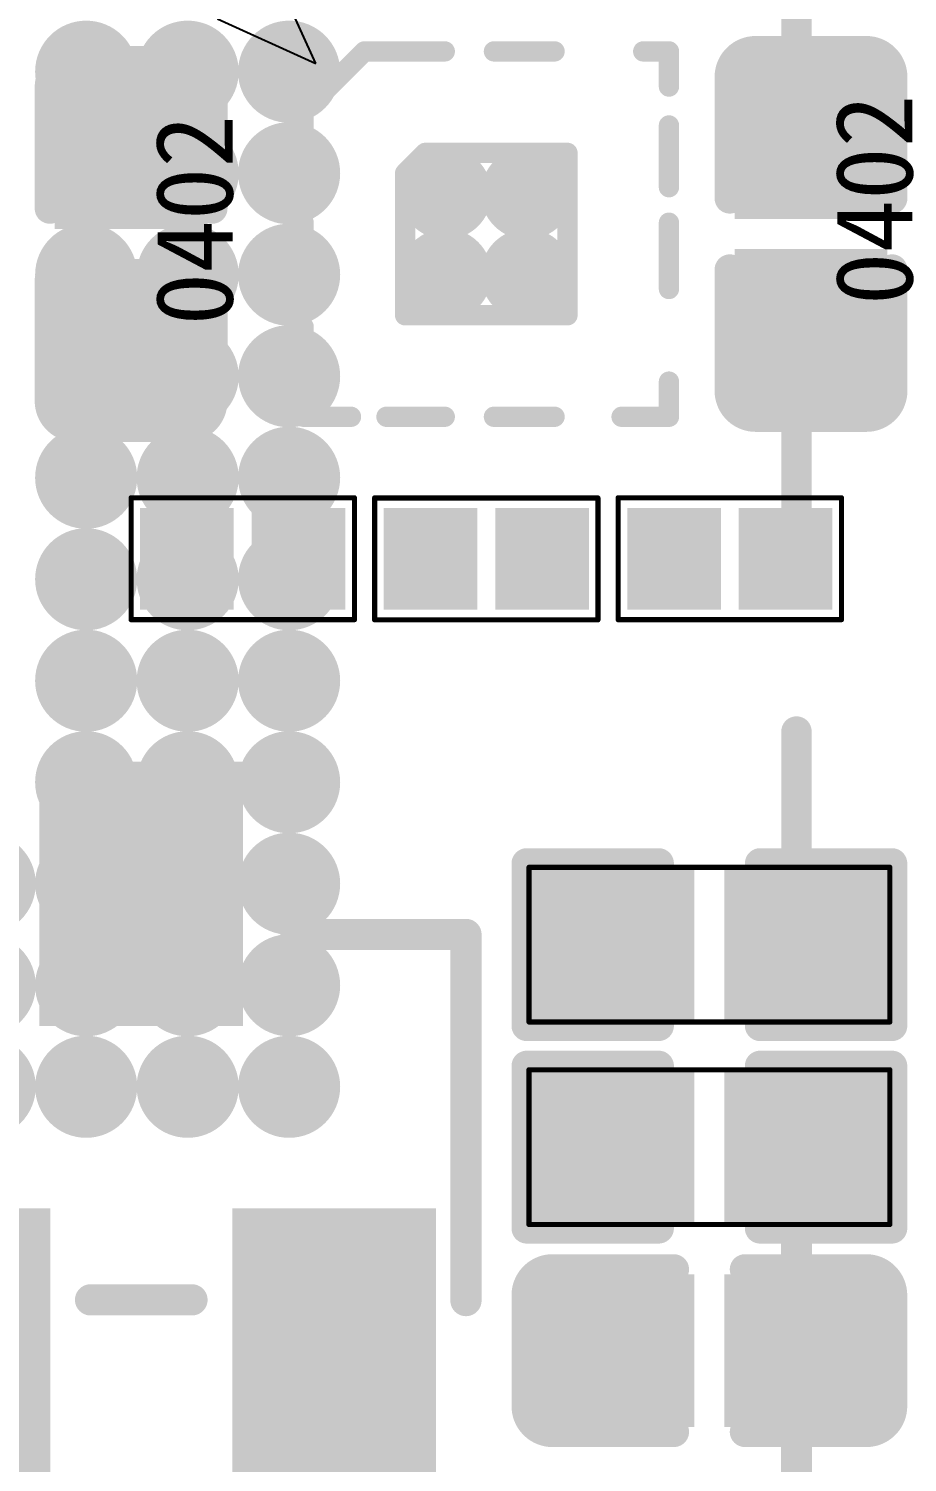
# Model space of a CAD drawing. Header units: millimetres. Extents: x 7.33 to 10.08, y 7.01 to 8.78.
# Drawn here: x 9.0324 to 9.2029, y 8.2825 to 8.5606 of the extents above; entities that cross this region are included whole.
import ezdxf

# ---------------------------------------------------------------- set-up
doc = ezdxf.new("R2010")
doc.units = ezdxf.units.MM
doc.header["$MEASUREMENT"] = 0
for name, color, linetype in [('BottomLayer', 5, 'Continuous'), ('BottomOverlay', 54, 'Continuous'), ('BottomPaste', 16, 'Continuous'), ('BottomSolder', 6, 'Continuous'), ('Mechanical1', 6, 'Continuous'), ('Mechanical16', 56, 'Continuous'), ('TopLayer', 1, 'Continuous'), ('TopOverlay', 2, 'Continuous'), ('TopPaste', 8, 'Continuous'), ('TopSolder', 216, 'Continuous')]:
    doc.layers.add(name, color=color, linetype=linetype)

# ---------------------------------------------------------------- blocks, each defined once
blk = doc.blocks.new('BGA153_13RX11R5X0R9_2L_B_15')
at = {"layer": 'BottomLayer', "const_width": 0.00591}
for points in [[(0.08563, 0.0689, 1), (0.09153, 0.0689, 1)], [(0.10532, 0.0689, 1), (0.11122, 0.0689, 1)], [(0.125, 0.0689, 1), (0.1309, 0.0689, 1)], [(0.08563, 0.04921, 1), (0.09153, 0.04921, 1)], [(0.10532, 0.04921, 1), (0.11122, 0.04921, 1)], [(0.125, 0.04921, 1), (0.1309, 0.04921, 1)], [(0.08563, 0.02953, 1), (0.09153, 0.02953, 1)], [(0.10532, 0.02953, 1), (0.11122, 0.02953, 1)], [(0.125, 0.02953, 1), (0.1309, 0.02953, 1)], [(0.08563, 0.00984, 1), (0.09153, 0.00984, 1)], [(0.10532, 0.00984, 1), (0.11122, 0.00984, 1)], [(0.125, 0.00984, 1), (0.1309, 0.00984, 1)], [(0.08563, -0.00984, 1), (0.09153, -0.00984, 1)], [(0.10532, -0.00984, 1), (0.11122, -0.00984, 1)], [(0.125, -0.00984, 1), (0.1309, -0.00984, 1)], [(0.08563, -0.02953, 1), (0.09153, -0.02953, 1)], [(0.10532, -0.02953, 1), (0.11122, -0.02953, 1)], [(0.125, -0.02953, 1), (0.1309, -0.02953, 1)], [(0.08563, -0.04921, 1), (0.09153, -0.04921, 1)], [(0.10532, -0.04921, 1), (0.11122, -0.04921, 1)], [(0.125, -0.04921, 1), (0.1309, -0.04921, 1)], [(0.08563, -0.0689, 1), (0.09153, -0.0689, 1)], [(0.10532, -0.0689, 1), (0.11122, -0.0689, 1)], [(0.125, -0.0689, 1), (0.1309, -0.0689, 1)], [(0.08563, -0.08858, 1), (0.09153, -0.08858, 1)], [(0.10532, -0.08858, 1), (0.11122, -0.08858, 1)], [(0.125, -0.08858, 1), (0.1309, -0.08858, 1)], [(0.08563, -0.10827, 1), (0.09153, -0.10827, 1)], [(0.10532, -0.10827, 1), (0.11122, -0.10827, 1)], [(0.125, -0.10827, 1), (0.1309, -0.10827, 1)], [(0.08563, -0.12795, 1), (0.09153, -0.12795, 1)], [(0.10532, -0.12795, 1), (0.11122, -0.12795, 1)], [(0.125, -0.12795, 1), (0.1309, -0.12795, 1)]]:
    blk.add_lwpolyline(points, format="xyb", close=True, dxfattribs=at)
at = {"layer": 'BottomOverlay'}
for points, const_width in [([(0.22638, 0.05906), (0.22638, 0.09842)], 0.00591), ([(0.22638, -0.01969), (0.22638, 0.01969)], 0.00591), ([(0.22638, -0.09842), (0.22638, -0.05906)], 0.00591), ([(0.22638, -0.22638), (0.22638, -0.13583)], 0.006)]:
    blk.add_lwpolyline(points, dxfattribs=dict(at, const_width=const_width))
for points, const_width in [([(0.2249, 0.05906, 1), (0.22785, 0.05906, 1)], 0.00295), ([(0.2249, 0.01969, 1), (0.22785, 0.01969, 1)], 0.00295), ([(0.2249, -0.01969, 1), (0.22785, -0.01969, 1)], 0.00295), ([(0.2249, -0.05906, 1), (0.22785, -0.05906, 1)], 0.00295), ([(0.2249, -0.09842, 1), (0.22785, -0.09842, 1)], 0.00295), ([(0.22488, -0.13583, 1), (0.22788, -0.13583, 1)], 0.003)]:
    blk.add_lwpolyline(points, format="xyb", close=True, dxfattribs=dict(at, const_width=const_width))
at = {"layer": 'BottomPaste', "const_width": 0.00591}
for points in [[(0.08563, 0.0689, 1), (0.09153, 0.0689, 1)], [(0.10532, 0.0689, 1), (0.11122, 0.0689, 1)], [(0.125, 0.0689, 1), (0.1309, 0.0689, 1)], [(0.08563, 0.04921, 1), (0.09153, 0.04921, 1)], [(0.10532, 0.04921, 1), (0.11122, 0.04921, 1)], [(0.125, 0.04921, 1), (0.1309, 0.04921, 1)], [(0.08563, 0.02953, 1), (0.09153, 0.02953, 1)], [(0.10532, 0.02953, 1), (0.11122, 0.02953, 1)], [(0.125, 0.02953, 1), (0.1309, 0.02953, 1)], [(0.08563, 0.00984, 1), (0.09153, 0.00984, 1)], [(0.10532, 0.00984, 1), (0.11122, 0.00984, 1)], [(0.125, 0.00984, 1), (0.1309, 0.00984, 1)], [(0.08563, -0.00984, 1), (0.09153, -0.00984, 1)], [(0.10532, -0.00984, 1), (0.11122, -0.00984, 1)], [(0.125, -0.00984, 1), (0.1309, -0.00984, 1)], [(0.08563, -0.02953, 1), (0.09153, -0.02953, 1)], [(0.10532, -0.02953, 1), (0.11122, -0.02953, 1)], [(0.125, -0.02953, 1), (0.1309, -0.02953, 1)], [(0.08563, -0.04921, 1), (0.09153, -0.04921, 1)], [(0.10532, -0.04921, 1), (0.11122, -0.04921, 1)], [(0.125, -0.04921, 1), (0.1309, -0.04921, 1)], [(0.08563, -0.0689, 1), (0.09153, -0.0689, 1)], [(0.10532, -0.0689, 1), (0.11122, -0.0689, 1)], [(0.125, -0.0689, 1), (0.1309, -0.0689, 1)], [(0.08563, -0.08858, 1), (0.09153, -0.08858, 1)], [(0.10532, -0.08858, 1), (0.11122, -0.08858, 1)], [(0.125, -0.08858, 1), (0.1309, -0.08858, 1)], [(0.08563, -0.10827, 1), (0.09153, -0.10827, 1)], [(0.10532, -0.10827, 1), (0.11122, -0.10827, 1)], [(0.125, -0.10827, 1), (0.1309, -0.10827, 1)], [(0.08563, -0.12795, 1), (0.09153, -0.12795, 1)], [(0.10532, -0.12795, 1), (0.11122, -0.12795, 1)], [(0.125, -0.12795, 1), (0.1309, -0.12795, 1)]]:
    blk.add_lwpolyline(points, format="xyb", close=True, dxfattribs=at)
at = {"layer": 'BottomSolder', "const_width": 0.00991}
for points in [[(0.08363, 0.0689, 1), (0.09353, 0.0689, 1)], [(0.10332, 0.0689, 1), (0.11322, 0.0689, 1)], [(0.123, 0.0689, 1), (0.1329, 0.0689, 1)], [(0.08363, 0.04921, 1), (0.09353, 0.04921, 1)], [(0.10332, 0.04921, 1), (0.11322, 0.04921, 1)], [(0.123, 0.04921, 1), (0.1329, 0.04921, 1)], [(0.08363, 0.02953, 1), (0.09353, 0.02953, 1)], [(0.10332, 0.02953, 1), (0.11322, 0.02953, 1)], [(0.123, 0.02953, 1), (0.1329, 0.02953, 1)], [(0.08363, 0.00984, 1), (0.09353, 0.00984, 1)], [(0.10332, 0.00984, 1), (0.11322, 0.00984, 1)], [(0.123, 0.00984, 1), (0.1329, 0.00984, 1)], [(0.08363, -0.00984, 1), (0.09353, -0.00984, 1)], [(0.10332, -0.00984, 1), (0.11322, -0.00984, 1)], [(0.123, -0.00984, 1), (0.1329, -0.00984, 1)], [(0.08363, -0.02953, 1), (0.09353, -0.02953, 1)], [(0.10332, -0.02953, 1), (0.11322, -0.02953, 1)], [(0.123, -0.02953, 1), (0.1329, -0.02953, 1)], [(0.08363, -0.04921, 1), (0.09353, -0.04921, 1)], [(0.10332, -0.04921, 1), (0.11322, -0.04921, 1)], [(0.123, -0.04921, 1), (0.1329, -0.04921, 1)], [(0.08363, -0.0689, 1), (0.09353, -0.0689, 1)], [(0.10332, -0.0689, 1), (0.11322, -0.0689, 1)], [(0.123, -0.0689, 1), (0.1329, -0.0689, 1)], [(0.06395, -0.08858, 1), (0.07385, -0.08858, 1)], [(0.08363, -0.08858, 1), (0.09353, -0.08858, 1)], [(0.10332, -0.08858, 1), (0.11322, -0.08858, 1)], [(0.123, -0.08858, 1), (0.1329, -0.08858, 1)], [(0.06395, -0.10827, 1), (0.07385, -0.10827, 1)], [(0.08363, -0.10827, 1), (0.09353, -0.10827, 1)], [(0.10332, -0.10827, 1), (0.11322, -0.10827, 1)], [(0.123, -0.10827, 1), (0.1329, -0.10827, 1)], [(0.06395, -0.12795, 1), (0.07385, -0.12795, 1)], [(0.08363, -0.12795, 1), (0.09353, -0.12795, 1)], [(0.10332, -0.12795, 1), (0.11322, -0.12795, 1)], [(0.123, -0.12795, 1), (0.1329, -0.12795, 1)]]:
    blk.add_lwpolyline(points, format="xyb", close=True, dxfattribs=at)
blk = doc.blocks.new('WLCSP4_0R80X0R80X0R50_19')
at = {"layer": 'TopLayer', "const_width": 0.00492}
for points in [[(-0.01033, 0.00787, 1), (-0.00541, 0.00787, 1)], [(0.00541, 0.00787, 1), (0.01033, 0.00787, 1)], [(-0.01033, -0.00787, 1), (-0.00541, -0.00787, 1)], [(0.00541, -0.00787, 1), (0.01033, -0.00787, 1)]]:
    blk.add_lwpolyline(points, format="xyb", close=True, dxfattribs=at)
at = {"layer": 'TopOverlay'}
for p, q in [((0.05212, -0.04173), (0.03308, -0.03308)), ((0.03308, -0.03308), (0.04173, -0.05212)), ((0.04173, -0.05212), (0.05212, -0.04173)), ((0.05212, -0.04173), (0.05212, -0.04173))]:
    blk.add_line(p, q, dxfattribs=at)
at = {"layer": 'TopOverlay', "const_width": 0.00394}
for points in [[(-0.02624, 0.03543), (-0.03543, 0.03543)], [(-0.03543, 0.03543), (-0.03543, 0.02861)], [(-0.00149, 0.03543), (-0.01325, 0.03543)], [(0.01937, 0.03543), (0.00805, 0.03543)], [(0.03543, 0.03543), (0.02624, 0.03543)], [(0.03543, 0.03543), (0.03543, 0.01798)], [(0.01575, 0.01575), (-0.01575, 0.01575)], [(-0.01575, 0.01575), (-0.01575, -0.01575)], [(0.01575, 0.01575), (0.01575, -0.01181)], [(-0.03543, 0.01065), (-0.03543, -0.00221)], [(0.03543, -0.00221), (0.03543, 0.01065)], [(-0.03543, -0.02107), (-0.03543, -0.00909)], [(0.03543, -0.00909), (0.03543, -0.02107)], [(0.01575, -0.01181), (0.01181, -0.01575)], [(0.01181, -0.01575), (-0.01575, -0.01575)], [(0.03543, -0.01798), (0.03543, -0.02362)], [(0.03543, -0.02362), (0.02362, -0.03543)], [(-0.03543, -0.02861), (-0.03543, -0.03543)], [(-0.03045, -0.03543), (-0.03543, -0.03543)], [(-0.00149, -0.03543), (-0.01325, -0.03543)], [(0.01937, -0.03543), (0.00805, -0.03543)], [(0.02362, -0.03543), (0.01968, -0.03543)]]:
    blk.add_lwpolyline(points, dxfattribs=at)
at = {"layer": 'TopOverlay', "const_width": 0.00197}
for points in [[(-0.03642, 0.03543, 1), (-0.03445, 0.03543, 1)], [(-0.03642, 0.03543, 1), (-0.03445, 0.03543, 1)], [(-0.02723, 0.03543, 1), (-0.02526, 0.03543, 1)], [(-0.01423, 0.03543, 1), (-0.01226, 0.03543, 1)], [(-0.00247, 0.03543, 1), (-0.0005, 0.03543, 1)], [(0.00707, 0.03543, 1), (0.00904, 0.03543, 1)], [(0.01838, 0.03543, 1), (0.02035, 0.03543, 1)], [(0.02526, 0.03543, 1), (0.02723, 0.03543, 1)], [(0.03445, 0.03543, 1), (0.03642, 0.03543, 1)], [(0.03445, 0.03543, 1), (0.03642, 0.03543, 1)], [(-0.03642, 0.02861, 1), (-0.03445, 0.02861, 1)], [(0.03445, 0.01798, 1), (0.03642, 0.01798, 1)], [(-0.01673, 0.01575, 1), (-0.01476, 0.01575, 1)], [(-0.01673, 0.01575, 1), (-0.01476, 0.01575, 1)], [(0.01476, 0.01575, 1), (0.01673, 0.01575, 1)], [(0.01476, 0.01575, 1), (0.01673, 0.01575, 1)], [(-0.03642, 0.01065, 1), (-0.03445, 0.01065, 1)], [(0.03445, 0.01065, 1), (0.03642, 0.01065, 1)], [(-0.03642, -0.00221, 1), (-0.03445, -0.00221, 1)], [(0.03445, -0.00221, 1), (0.03642, -0.00221, 1)], [(-0.03642, -0.00909, 1), (-0.03445, -0.00909, 1)], [(0.03445, -0.00909, 1), (0.03642, -0.00909, 1)], [(0.01476, -0.01181, 1), (0.01673, -0.01181, 1)], [(0.01476, -0.01181, 1), (0.01673, -0.01181, 1)], [(-0.01673, -0.01575, 1), (-0.01476, -0.01575, 1)], [(-0.01673, -0.01575, 1), (-0.01476, -0.01575, 1)], [(0.01083, -0.01575, 1), (0.0128, -0.01575, 1)], [(0.01083, -0.01575, 1), (0.0128, -0.01575, 1)], [(0.03445, -0.01798, 1), (0.03642, -0.01798, 1)], [(-0.03642, -0.02107, 1), (-0.03445, -0.02107, 1)], [(0.03445, -0.02107, 1), (0.03642, -0.02107, 1)], [(0.03445, -0.02362, 1), (0.03642, -0.02362, 1)], [(0.03445, -0.02362, 1), (0.03642, -0.02362, 1)], [(-0.03642, -0.02861, 1), (-0.03445, -0.02861, 1)], [(-0.03642, -0.03543, 1), (-0.03445, -0.03543, 1)], [(-0.03642, -0.03543, 1), (-0.03445, -0.03543, 1)], [(-0.03143, -0.03543, 1), (-0.02946, -0.03543, 1)], [(-0.01423, -0.03543, 1), (-0.01226, -0.03543, 1)], [(-0.00247, -0.03543, 1), (-0.0005, -0.03543, 1)], [(0.00707, -0.03543, 1), (0.00904, -0.03543, 1)], [(0.01838, -0.03543, 1), (0.02035, -0.03543, 1)], [(0.0187, -0.03543, 1), (0.02067, -0.03543, 1)], [(0.02264, -0.03543, 1), (0.02461, -0.03543, 1)], [(0.02264, -0.03543, 1), (0.02461, -0.03543, 1)]]:
    blk.add_lwpolyline(points, format="xyb", close=True, dxfattribs=at)
at = {"layer": 'TopPaste', "const_width": 0.00492}
for points in [[(-0.01033, 0.00787, 1), (-0.00541, 0.00787, 1)], [(0.00541, 0.00787, 1), (0.01033, 0.00787, 1)], [(-0.01033, -0.00787, 1), (-0.00541, -0.00787, 1)], [(0.00541, -0.00787, 1), (0.01033, -0.00787, 1)]]:
    blk.add_lwpolyline(points, format="xyb", close=True, dxfattribs=at)
at = {"layer": 'TopSolder', "const_width": 0.00892}
for points in [[(-0.01233, 0.00787, 1), (-0.00341, 0.00787, 1)], [(0.00341, 0.00787, 1), (0.01233, 0.00787, 1)], [(-0.01233, -0.00787, 1), (-0.00341, -0.00787, 1)], [(0.00341, -0.00787, 1), (0.01233, -0.00787, 1)]]:
    blk.add_lwpolyline(points, format="xyb", close=True, dxfattribs=at)
blk = doc.blocks.new('R0402_57')
at = {"layer": 'Mechanical16'}
for points, const_width in [([(-0.03543, 0.01575), (-0.00984, 0.01575)], 0.00591), ([(-0.03543, -0.01575), (-0.03543, 0.01575)], 0.00591), ([(0.00984, 0.01575), (0.03543, 0.01575)], 0.00591), ([(0.03543, -0.01575), (0.03543, 0.01575)], 0.00591), ([(-0.035, 0.015), (0.035, 0.015)], 0.001), ([(-0.035, -0.015), (-0.035, 0.015)], 0.001), ([(0.035, -0.015), (0.035, 0.015)], 0.001), ([(-0.03543, -0.01575), (-0.00984, -0.01575)], 0.00591), ([(0.00984, -0.01575), (0.03543, -0.01575)], 0.00591), ([(-0.035, -0.015), (0.035, -0.015)], 0.001)]:
    blk.add_lwpolyline(points, dxfattribs=dict(at, const_width=const_width))
for points, const_width in [([(-0.03691, 0.01575, 1), (-0.03395, 0.01575, 1)], 0.00295), ([(-0.03691, 0.01575, 1), (-0.03395, 0.01575, 1)], 0.00295), ([(-0.01132, 0.01575, 1), (-0.00836, 0.01575, 1)], 0.00295), ([(0.00836, 0.01575, 1), (0.01132, 0.01575, 1)], 0.00295), ([(0.03395, 0.01575, 1), (0.03691, 0.01575, 1)], 0.00295), ([(0.03395, 0.01575, 1), (0.03691, 0.01575, 1)], 0.00295), ([(-0.03525, 0.015, 1), (-0.03475, 0.015, 1)], 0.0005), ([(-0.03525, 0.015, 1), (-0.03475, 0.015, 1)], 0.0005), ([(0.03475, 0.015, 1), (0.03525, 0.015, 1)], 0.0005), ([(0.03475, 0.015, 1), (0.03525, 0.015, 1)], 0.0005), ([(-0.03691, -0.01575, 1), (-0.03395, -0.01575, 1)], 0.00295), ([(-0.03691, -0.01575, 1), (-0.03395, -0.01575, 1)], 0.00295), ([(-0.01132, -0.01575, 1), (-0.00836, -0.01575, 1)], 0.00295), ([(0.00836, -0.01575, 1), (0.01132, -0.01575, 1)], 0.00295), ([(0.03395, -0.01575, 1), (0.03691, -0.01575, 1)], 0.00295), ([(0.03395, -0.01575, 1), (0.03691, -0.01575, 1)], 0.00295), ([(-0.03525, -0.015, 1), (-0.03475, -0.015, 1)], 0.0005), ([(-0.03525, -0.015, 1), (-0.03475, -0.015, 1)], 0.0005), ([(0.03475, -0.015, 1), (0.03525, -0.015, 1)], 0.0005), ([(0.03475, -0.015, 1), (0.03525, -0.015, 1)], 0.0005)]:
    blk.add_lwpolyline(points, format="xyb", close=True, dxfattribs=dict(at, const_width=const_width))
at = {"layer": 'TopLayer'}
for points in [[(-0.0069, 0.01082), (-0.02855, 0.01082), (-0.0069, -0.01082), (-0.02855, -0.01082)], [(0.02855, 0.01082), (0.0069, 0.01082), (0.02855, -0.01082), (0.0069, -0.01082)]]:
    blk.add_solid(points, dxfattribs=at)
at = {"layer": 'TopOverlay', "const_width": 0.00591}
for points in [[(-0.03543, -0.01575), (-0.03543, 0.01575)], [(-0.03543, 0.01575), (-0.00984, 0.01575)], [(0.00984, 0.01575), (0.03543, 0.01575)], [(0.03543, -0.01575), (0.03543, 0.01575)], [(-0.03543, -0.01575), (-0.00984, -0.01575)], [(0.00984, -0.01575), (0.03543, -0.01575)]]:
    blk.add_lwpolyline(points, dxfattribs=at)
at = {"layer": 'TopOverlay', "const_width": 0.00295}
for points in [[(-0.03691, 0.01575, 1), (-0.03395, 0.01575, 1)], [(-0.03691, 0.01575, 1), (-0.03395, 0.01575, 1)], [(-0.01132, 0.01575, 1), (-0.00836, 0.01575, 1)], [(0.00836, 0.01575, 1), (0.01132, 0.01575, 1)], [(0.03395, 0.01575, 1), (0.03691, 0.01575, 1)], [(0.03395, 0.01575, 1), (0.03691, 0.01575, 1)], [(-0.03691, -0.01575, 1), (-0.03395, -0.01575, 1)], [(-0.03691, -0.01575, 1), (-0.03395, -0.01575, 1)], [(-0.01132, -0.01575, 1), (-0.00836, -0.01575, 1)], [(0.00836, -0.01575, 1), (0.01132, -0.01575, 1)], [(0.03395, -0.01575, 1), (0.03691, -0.01575, 1)], [(0.03395, -0.01575, 1), (0.03691, -0.01575, 1)]]:
    blk.add_lwpolyline(points, format="xyb", close=True, dxfattribs=at)
at = {"layer": 'TopPaste'}
for points in [[(-0.0069, 0.01082), (-0.02855, 0.01082), (-0.0069, -0.01082), (-0.02855, -0.01082)], [(0.02855, 0.01082), (0.0069, 0.01082), (0.02855, -0.01082), (0.0069, -0.01082)]]:
    blk.add_solid(points, dxfattribs=at)
at = {"layer": 'TopSolder'}
for points in [[(-0.0029, 0.01482), (-0.03254, 0.01482), (-0.0029, -0.01482), (-0.03254, -0.01482)], [(0.03254, 0.01482), (0.0029, 0.01482), (0.03254, -0.01482), (0.0029, -0.01482)]]:
    blk.add_solid(points, dxfattribs=at)
blk = doc.blocks.new('R0402_58')
at = {"layer": 'Mechanical16'}
for points, const_width in [([(-0.03543, 0.01575), (-0.00984, 0.01575)], 0.00591), ([(-0.03543, -0.01575), (-0.03543, 0.01575)], 0.00591), ([(0.00984, 0.01575), (0.03543, 0.01575)], 0.00591), ([(0.03543, -0.01575), (0.03543, 0.01575)], 0.00591), ([(-0.035, 0.015), (0.035, 0.015)], 0.001), ([(-0.035, -0.015), (-0.035, 0.015)], 0.001), ([(0.035, -0.015), (0.035, 0.015)], 0.001), ([(-0.03543, -0.01575), (-0.00984, -0.01575)], 0.00591), ([(0.00984, -0.01575), (0.03543, -0.01575)], 0.00591), ([(-0.035, -0.015), (0.035, -0.015)], 0.001)]:
    blk.add_lwpolyline(points, dxfattribs=dict(at, const_width=const_width))
for points, const_width in [([(-0.03691, 0.01575, 1), (-0.03395, 0.01575, 1)], 0.00295), ([(-0.03691, 0.01575, 1), (-0.03395, 0.01575, 1)], 0.00295), ([(-0.01132, 0.01575, 1), (-0.00836, 0.01575, 1)], 0.00295), ([(0.00836, 0.01575, 1), (0.01132, 0.01575, 1)], 0.00295), ([(0.03395, 0.01575, 1), (0.03691, 0.01575, 1)], 0.00295), ([(0.03395, 0.01575, 1), (0.03691, 0.01575, 1)], 0.00295), ([(-0.03525, 0.015, 1), (-0.03475, 0.015, 1)], 0.0005), ([(-0.03525, 0.015, 1), (-0.03475, 0.015, 1)], 0.0005), ([(0.03475, 0.015, 1), (0.03525, 0.015, 1)], 0.0005), ([(0.03475, 0.015, 1), (0.03525, 0.015, 1)], 0.0005), ([(-0.03691, -0.01575, 1), (-0.03395, -0.01575, 1)], 0.00295), ([(-0.03691, -0.01575, 1), (-0.03395, -0.01575, 1)], 0.00295), ([(-0.01132, -0.01575, 1), (-0.00836, -0.01575, 1)], 0.00295), ([(0.00836, -0.01575, 1), (0.01132, -0.01575, 1)], 0.00295), ([(0.03395, -0.01575, 1), (0.03691, -0.01575, 1)], 0.00295), ([(0.03395, -0.01575, 1), (0.03691, -0.01575, 1)], 0.00295), ([(-0.03525, -0.015, 1), (-0.03475, -0.015, 1)], 0.0005), ([(-0.03525, -0.015, 1), (-0.03475, -0.015, 1)], 0.0005), ([(0.03475, -0.015, 1), (0.03525, -0.015, 1)], 0.0005), ([(0.03475, -0.015, 1), (0.03525, -0.015, 1)], 0.0005)]:
    blk.add_lwpolyline(points, format="xyb", close=True, dxfattribs=dict(at, const_width=const_width))
at = {"layer": 'TopLayer'}
for points in [[(-0.0069, 0.01082), (-0.02855, 0.01082), (-0.0069, -0.01082), (-0.02855, -0.01082)], [(0.02855, 0.01082), (0.0069, 0.01082), (0.02855, -0.01082), (0.0069, -0.01082)]]:
    blk.add_solid(points, dxfattribs=at)
at = {"layer": 'TopOverlay', "const_width": 0.00591}
for points in [[(-0.03543, -0.01575), (-0.03543, 0.01575)], [(-0.03543, 0.01575), (-0.00984, 0.01575)], [(0.00984, 0.01575), (0.03543, 0.01575)], [(0.03543, -0.01575), (0.03543, 0.01575)], [(-0.03543, -0.01575), (-0.00984, -0.01575)], [(0.00984, -0.01575), (0.03543, -0.01575)]]:
    blk.add_lwpolyline(points, dxfattribs=at)
at = {"layer": 'TopOverlay', "const_width": 0.00295}
for points in [[(-0.03691, 0.01575, 1), (-0.03395, 0.01575, 1)], [(-0.03691, 0.01575, 1), (-0.03395, 0.01575, 1)], [(-0.01132, 0.01575, 1), (-0.00836, 0.01575, 1)], [(0.00836, 0.01575, 1), (0.01132, 0.01575, 1)], [(0.03395, 0.01575, 1), (0.03691, 0.01575, 1)], [(0.03395, 0.01575, 1), (0.03691, 0.01575, 1)], [(-0.03691, -0.01575, 1), (-0.03395, -0.01575, 1)], [(-0.03691, -0.01575, 1), (-0.03395, -0.01575, 1)], [(-0.01132, -0.01575, 1), (-0.00836, -0.01575, 1)], [(0.00836, -0.01575, 1), (0.01132, -0.01575, 1)], [(0.03395, -0.01575, 1), (0.03691, -0.01575, 1)], [(0.03395, -0.01575, 1), (0.03691, -0.01575, 1)]]:
    blk.add_lwpolyline(points, format="xyb", close=True, dxfattribs=at)
at = {"layer": 'TopPaste'}
for points in [[(-0.0069, 0.01082), (-0.02855, 0.01082), (-0.0069, -0.01082), (-0.02855, -0.01082)], [(0.02855, 0.01082), (0.0069, 0.01082), (0.02855, -0.01082), (0.0069, -0.01082)]]:
    blk.add_solid(points, dxfattribs=at)
at = {"layer": 'TopSolder'}
for points in [[(-0.0029, 0.01482), (-0.03254, 0.01482), (-0.0029, -0.01482), (-0.03254, -0.01482)], [(0.03254, 0.01482), (0.0029, 0.01482), (0.03254, -0.01482), (0.0029, -0.01482)]]:
    blk.add_solid(points, dxfattribs=at)
blk = doc.blocks.new('R0201_116')
at = {"layer": 'TopLayer'}
for points in [[(-0.01792, -0.00787), (-0.00375, -0.00787), (-0.01792, 0.00788), (-0.00375, 0.00788)], [(0.00374, -0.00787), (0.01791, -0.00787), (0.00374, 0.00788), (0.01791, 0.00788)]]:
    blk.add_solid(points, dxfattribs=at)
at = {"layer": 'TopOverlay', "const_width": 0.001}
for points in [[(0.02166, 0.01182), (-0.02166, 0.01182)], [(-0.02166, 0.01182), (-0.02166, -0.01182)], [(0.02166, 0.01182), (0.02166, -0.01182)], [(0.02166, -0.01182), (-0.02166, -0.01182)]]:
    blk.add_lwpolyline(points, dxfattribs=at)
at = {"layer": 'TopOverlay', "const_width": 0.0005}
for points in [[(-0.02191, 0.01182, 1), (-0.02141, 0.01182, 1)], [(-0.02191, 0.01182, 1), (-0.02141, 0.01182, 1)], [(0.02141, 0.01182, 1), (0.02191, 0.01182, 1)], [(0.02141, 0.01182, 1), (0.02191, 0.01182, 1)], [(-0.02191, -0.01182, 1), (-0.02141, -0.01182, 1)], [(-0.02191, -0.01182, 1), (-0.02141, -0.01182, 1)], [(0.02141, -0.01182, 1), (0.02191, -0.01182, 1)], [(0.02141, -0.01182, 1), (0.02191, -0.01182, 1)]]:
    blk.add_lwpolyline(points, format="xyb", close=True, dxfattribs=at)
at = {"layer": 'TopPaste'}
for points in [[(-0.01792, -0.00787), (-0.00375, -0.00787), (-0.01792, 0.00788), (-0.00375, 0.00788)], [(0.00374, -0.00787), (0.01791, -0.00787), (0.00374, 0.00788), (0.01791, 0.00788)]]:
    blk.add_solid(points, dxfattribs=at)
at = {"layer": 'TopSolder'}
for points in [[(-0.01992, -0.00987), (-0.00175, -0.00987), (-0.01992, 0.00988), (-0.00175, 0.00988)], [(0.00174, -0.00987), (0.01991, -0.00987), (0.00174, 0.00988), (0.01991, 0.00988)]]:
    blk.add_solid(points, dxfattribs=at)
blk = doc.blocks.new('R0201_121')
at = {"layer": 'TopLayer'}
for points in [[(-0.01792, -0.00787), (-0.00375, -0.00787), (-0.01792, 0.00788), (-0.00375, 0.00788)], [(0.00374, -0.00787), (0.01791, -0.00787), (0.00374, 0.00788), (0.01791, 0.00788)]]:
    blk.add_solid(points, dxfattribs=at)
at = {"layer": 'TopOverlay', "const_width": 0.001}
for points in [[(0.02166, 0.01182), (-0.02166, 0.01182)], [(-0.02166, 0.01182), (-0.02166, -0.01182)], [(0.02166, 0.01182), (0.02166, -0.01182)], [(0.02166, -0.01182), (-0.02166, -0.01182)]]:
    blk.add_lwpolyline(points, dxfattribs=at)
at = {"layer": 'TopOverlay', "const_width": 0.0005}
for points in [[(-0.02191, 0.01182, 1), (-0.02141, 0.01182, 1)], [(-0.02191, 0.01182, 1), (-0.02141, 0.01182, 1)], [(0.02141, 0.01182, 1), (0.02191, 0.01182, 1)], [(0.02141, 0.01182, 1), (0.02191, 0.01182, 1)], [(-0.02191, -0.01182, 1), (-0.02141, -0.01182, 1)], [(-0.02191, -0.01182, 1), (-0.02141, -0.01182, 1)], [(0.02141, -0.01182, 1), (0.02191, -0.01182, 1)], [(0.02141, -0.01182, 1), (0.02191, -0.01182, 1)]]:
    blk.add_lwpolyline(points, format="xyb", close=True, dxfattribs=at)
at = {"layer": 'TopPaste'}
for points in [[(-0.01792, -0.00787), (-0.00375, -0.00787), (-0.01792, 0.00788), (-0.00375, 0.00788)], [(0.00374, -0.00787), (0.01791, -0.00787), (0.00374, 0.00788), (0.01791, 0.00788)]]:
    blk.add_solid(points, dxfattribs=at)
at = {"layer": 'TopSolder'}
for points in [[(-0.01992, -0.00987), (-0.00175, -0.00987), (-0.01992, 0.00988), (-0.00175, 0.00988)], [(0.00174, -0.00987), (0.01991, -0.00987), (0.00174, 0.00988), (0.01991, 0.00988)]]:
    blk.add_solid(points, dxfattribs=at)
blk = doc.blocks.new('R0201_122')
at = {"layer": 'TopLayer'}
for points in [[(-0.01792, -0.00787), (-0.00375, -0.00787), (-0.01792, 0.00788), (-0.00375, 0.00788)], [(0.00374, -0.00787), (0.01791, -0.00787), (0.00374, 0.00788), (0.01791, 0.00788)]]:
    blk.add_solid(points, dxfattribs=at)
at = {"layer": 'TopOverlay', "const_width": 0.001}
for points in [[(0.02166, 0.01182), (-0.02166, 0.01182)], [(-0.02166, 0.01182), (-0.02166, -0.01182)], [(0.02166, 0.01182), (0.02166, -0.01182)], [(0.02166, -0.01182), (-0.02166, -0.01182)]]:
    blk.add_lwpolyline(points, dxfattribs=at)
at = {"layer": 'TopOverlay', "const_width": 0.0005}
for points in [[(-0.02191, 0.01182, 1), (-0.02141, 0.01182, 1)], [(-0.02191, 0.01182, 1), (-0.02141, 0.01182, 1)], [(0.02141, 0.01182, 1), (0.02191, 0.01182, 1)], [(0.02141, 0.01182, 1), (0.02191, 0.01182, 1)], [(-0.02191, -0.01182, 1), (-0.02141, -0.01182, 1)], [(-0.02191, -0.01182, 1), (-0.02141, -0.01182, 1)], [(0.02141, -0.01182, 1), (0.02191, -0.01182, 1)], [(0.02141, -0.01182, 1), (0.02191, -0.01182, 1)]]:
    blk.add_lwpolyline(points, format="xyb", close=True, dxfattribs=at)
at = {"layer": 'TopPaste'}
for points in [[(-0.01792, -0.00787), (-0.00375, -0.00787), (-0.01792, 0.00788), (-0.00375, 0.00788)], [(0.00374, -0.00787), (0.01791, -0.00787), (0.00374, 0.00788), (0.01791, 0.00788)]]:
    blk.add_solid(points, dxfattribs=at)
at = {"layer": 'TopSolder'}
for points in [[(-0.01992, -0.00987), (-0.00175, -0.00987), (-0.01992, 0.00988), (-0.00175, 0.00988)], [(0.00174, -0.00987), (0.01991, -0.00987), (0.00174, 0.00988), (0.01991, 0.00988)]]:
    blk.add_solid(points, dxfattribs=at)
blk = doc.blocks.new('SOT23_212')
at = {"layer": 'Mechanical16', "const_width": 0.00606}
for points in [[(-0.06299, 0.03543), (-0.03, 0.03543)], [(-0.06299, -0.03557), (-0.06299, 0.03543)], [(0.03, 0.03543), (0.06299, 0.03543)], [(0.06299, -0.03557), (0.06299, 0.03543)], [(-0.00984, -0.03543), (0.00984, -0.03543)]]:
    blk.add_lwpolyline(points, dxfattribs=at)
at = {"layer": 'Mechanical16', "const_width": 0.00303}
for points in [[(-0.0645, 0.03543, 1), (-0.06147, 0.03543, 1)], [(-0.0645, 0.03543, 1), (-0.06147, 0.03543, 1)], [(-0.03151, 0.03543, 1), (-0.02849, 0.03543, 1)], [(0.02849, 0.03543, 1), (0.03151, 0.03543, 1)], [(0.06147, 0.03543, 1), (0.0645, 0.03543, 1)], [(0.06147, 0.03543, 1), (0.0645, 0.03543, 1)], [(-0.0645, -0.03557, 1), (-0.06147, -0.03557, 1)], [(-0.01135, -0.03543, 1), (-0.00832, -0.03543, 1)], [(0.00832, -0.03543, 1), (0.01135, -0.03543, 1)], [(0.06147, -0.03557, 1), (0.0645, -0.03557, 1)]]:
    blk.add_lwpolyline(points, format="xyb", close=True, dxfattribs=at)
at = {"layer": 'TopLayer'}
for points in [[(-0.01575, 0.02166), (0.01575, 0.02166), (-0.01575, 0.06497), (0.01575, 0.06497)], [(-0.05315, -0.06497), (-0.02165, -0.06497), (-0.05315, -0.02166), (-0.02165, -0.02166)], [(0.02165, -0.06497), (0.05315, -0.06497), (0.02165, -0.02166), (0.05315, -0.02166)]]:
    blk.add_solid(points, dxfattribs=at)
at = {"layer": 'TopOverlay', "const_width": 0.00606}
for points in [[(-0.06299, -0.03557), (-0.06299, 0.03543)], [(-0.06299, 0.03543), (-0.03, 0.03543)], [(0.03, 0.03543), (0.06299, 0.03543)], [(0.06299, -0.03557), (0.06299, 0.03543)], [(-0.00984, -0.03543), (0.00984, -0.03543)]]:
    blk.add_lwpolyline(points, dxfattribs=at)
at = {"layer": 'TopOverlay', "const_width": 0.00303}
for points in [[(-0.0645, 0.03543, 1), (-0.06147, 0.03543, 1)], [(-0.0645, 0.03543, 1), (-0.06147, 0.03543, 1)], [(-0.03151, 0.03543, 1), (-0.02849, 0.03543, 1)], [(0.02849, 0.03543, 1), (0.03151, 0.03543, 1)], [(0.06147, 0.03543, 1), (0.0645, 0.03543, 1)], [(0.06147, 0.03543, 1), (0.0645, 0.03543, 1)], [(-0.0645, -0.03557, 1), (-0.06147, -0.03557, 1)], [(-0.01135, -0.03543, 1), (-0.00832, -0.03543, 1)], [(0.00832, -0.03543, 1), (0.01135, -0.03543, 1)], [(0.06147, -0.03557, 1), (0.0645, -0.03557, 1)]]:
    blk.add_lwpolyline(points, format="xyb", close=True, dxfattribs=at)
at = {"layer": 'TopPaste'}
for points in [[(-0.01575, 0.02166), (0.01575, 0.02166), (-0.01575, 0.06497), (0.01575, 0.06497)], [(-0.05315, -0.06497), (-0.02165, -0.06497), (-0.05315, -0.02166), (-0.02165, -0.02166)], [(0.02165, -0.06497), (0.05315, -0.06497), (0.02165, -0.02166), (0.05315, -0.02166)]]:
    blk.add_solid(points, dxfattribs=at)
at = {"layer": 'TopSolder'}
for points in [[(-0.01975, 0.01766), (0.01975, 0.01766), (-0.01975, 0.06897), (0.01975, 0.06897)], [(-0.05715, -0.06897), (-0.01765, -0.06897), (-0.05715, -0.01766), (-0.01765, -0.01766)], [(0.01765, -0.06897), (0.05715, -0.06897), (0.01765, -0.01766), (0.05715, -0.01766)]]:
    blk.add_solid(points, dxfattribs=at)
blk = doc.blocks.new('C0402_272')
at = {"layer": 'TopLayer'}
for points in [[(-0.02855, 0.01083), (-0.02855, -0.01082), (-0.0069, 0.01083), (-0.0069, -0.01082)], [(0.0069, 0.01083), (0.0069, -0.01082), (0.02855, 0.01083), (0.02855, -0.01082)]]:
    blk.add_solid(points, dxfattribs=at)
at = {"layer": 'TopOverlay', "const_width": 0.00591}
for points in [[(-0.03543, 0.01075, -0.414331), (-0.03043, 0.01575)], [(0.03043, 0.01575, -0.414331), (0.03543, 0.01075)], [(-0.03043, -0.01575, -0.414249), (-0.03543, -0.01075)], [(0.03543, -0.01075, -0.414249), (0.03043, -0.01575)]]:
    blk.add_lwpolyline(points, format="xyb", dxfattribs=at)
for points in [[(-0.03043, 0.01575), (-0.0069, 0.01575)], [(0.0069, 0.01575), (0.03043, 0.01575)], [(-0.03543, -0.01075), (-0.03543, 0.01075)], [(0.03543, -0.01075), (0.03543, 0.01075)], [(-0.03043, -0.01575), (-0.0069, -0.01575)], [(0.0069, -0.01575), (0.03043, -0.01575)]]:
    blk.add_lwpolyline(points, dxfattribs=at)
at = {"layer": 'TopOverlay', "const_width": 0.00295}
for points in [[(-0.03191, 0.01575, 1), (-0.02895, 0.01575, 1)], [(-0.03191, 0.01575, 1), (-0.02895, 0.01575, 1)], [(-0.00837, 0.01575, 1), (-0.00542, 0.01575, 1)], [(0.00543, 0.01575, 1), (0.00838, 0.01575, 1)], [(0.02895, 0.01575, 1), (0.03191, 0.01575, 1)], [(0.02895, 0.01575, 1), (0.03191, 0.01575, 1)], [(-0.03691, 0.01075, 1), (-0.03395, 0.01075, 1)], [(-0.03691, 0.01075, 1), (-0.03395, 0.01075, 1)], [(0.03395, 0.01075, 1), (0.03691, 0.01075, 1)], [(0.03395, 0.01075, 1), (0.03691, 0.01075, 1)], [(-0.03691, -0.01075, 1), (-0.03395, -0.01075, 1)], [(-0.03691, -0.01075, 1), (-0.03395, -0.01075, 1)], [(0.03395, -0.01075, 1), (0.03691, -0.01075, 1)], [(0.03395, -0.01075, 1), (0.03691, -0.01075, 1)], [(-0.03191, -0.01575, 1), (-0.02895, -0.01575, 1)], [(-0.03191, -0.01575, 1), (-0.02895, -0.01575, 1)], [(-0.00837, -0.01575, 1), (-0.00542, -0.01575, 1)], [(0.00543, -0.01575, 1), (0.00838, -0.01575, 1)], [(0.02895, -0.01575, 1), (0.03191, -0.01575, 1)], [(0.02895, -0.01575, 1), (0.03191, -0.01575, 1)]]:
    blk.add_lwpolyline(points, format="xyb", close=True, dxfattribs=at)
at = {"layer": 'TopPaste'}
for points in [[(-0.02855, 0.01083), (-0.02855, -0.01082), (-0.0069, 0.01083), (-0.0069, -0.01082)], [(0.0069, 0.01083), (0.0069, -0.01082), (0.02855, 0.01083), (0.02855, -0.01082)]]:
    blk.add_solid(points, dxfattribs=at)
at = {"layer": 'TopSolder'}
for points in [[(-0.03254, 0.01483), (-0.03254, -0.01482), (-0.0029, 0.01483), (-0.0029, -0.01482)], [(0.0029, 0.01483), (0.0029, -0.01482), (0.03254, 0.01483), (0.03254, -0.01482)]]:
    blk.add_solid(points, dxfattribs=at)
blk = doc.blocks.new('C0402_409')
at = {"layer": 'TopLayer'}
for points in [[(-0.02855, 0.01083), (-0.02855, -0.01082), (-0.0069, 0.01083), (-0.0069, -0.01082)], [(0.0069, 0.01083), (0.0069, -0.01082), (0.02855, 0.01083), (0.02855, -0.01082)]]:
    blk.add_solid(points, dxfattribs=at)
at = {"layer": 'TopOverlay', "const_width": 0.00591}
for points in [[(-0.03543, 0.01075, -0.414331), (-0.03043, 0.01575)], [(0.03043, 0.01575, -0.414331), (0.03543, 0.01075)], [(-0.03043, -0.01575, -0.414249), (-0.03543, -0.01075)], [(0.03543, -0.01075, -0.414249), (0.03043, -0.01575)]]:
    blk.add_lwpolyline(points, format="xyb", dxfattribs=at)
for points in [[(-0.03043, 0.01575), (-0.0069, 0.01575)], [(0.0069, 0.01575), (0.03043, 0.01575)], [(-0.03543, 0.01075), (-0.03543, -0.01075)], [(0.03543, 0.01075), (0.03543, -0.01075)], [(-0.03043, -0.01575), (-0.0069, -0.01575)], [(0.0069, -0.01575), (0.03043, -0.01575)]]:
    blk.add_lwpolyline(points, dxfattribs=at)
at = {"layer": 'TopOverlay', "const_width": 0.00295}
for points in [[(-0.03191, 0.01575, 1), (-0.02895, 0.01575, 1)], [(-0.03191, 0.01575, 1), (-0.02895, 0.01575, 1)], [(-0.00837, 0.01575, 1), (-0.00542, 0.01575, 1)], [(0.00543, 0.01575, 1), (0.00838, 0.01575, 1)], [(0.02895, 0.01575, 1), (0.03191, 0.01575, 1)], [(0.02895, 0.01575, 1), (0.03191, 0.01575, 1)], [(-0.03691, 0.01075, 1), (-0.03395, 0.01075, 1)], [(-0.03691, 0.01075, 1), (-0.03395, 0.01075, 1)], [(0.03395, 0.01075, 1), (0.03691, 0.01075, 1)], [(0.03395, 0.01075, 1), (0.03691, 0.01075, 1)], [(-0.03691, -0.01075, 1), (-0.03395, -0.01075, 1)], [(-0.03691, -0.01075, 1), (-0.03395, -0.01075, 1)], [(0.03395, -0.01075, 1), (0.03691, -0.01075, 1)], [(0.03395, -0.01075, 1), (0.03691, -0.01075, 1)], [(-0.03191, -0.01575, 1), (-0.02895, -0.01575, 1)], [(-0.03191, -0.01575, 1), (-0.02895, -0.01575, 1)], [(-0.00837, -0.01575, 1), (-0.00542, -0.01575, 1)], [(0.00543, -0.01575, 1), (0.00838, -0.01575, 1)], [(0.02895, -0.01575, 1), (0.03191, -0.01575, 1)], [(0.02895, -0.01575, 1), (0.03191, -0.01575, 1)]]:
    blk.add_lwpolyline(points, format="xyb", close=True, dxfattribs=at)
at = {"layer": 'TopPaste'}
for points in [[(-0.02855, 0.01083), (-0.02855, -0.01082), (-0.0069, 0.01083), (-0.0069, -0.01082)], [(0.0069, 0.01083), (0.0069, -0.01082), (0.02855, 0.01083), (0.02855, -0.01082)]]:
    blk.add_solid(points, dxfattribs=at)
at = {"layer": 'TopSolder'}
for points in [[(-0.03254, 0.01483), (-0.03254, -0.01482), (-0.0029, 0.01483), (-0.0029, -0.01482)], [(0.0029, 0.01483), (0.0029, -0.01482), (0.03254, 0.01483), (0.03254, -0.01482)]]:
    blk.add_solid(points, dxfattribs=at)
blk = doc.blocks.new('C0402_410')
at = {"layer": 'TopLayer'}
for points in [[(-0.02855, 0.01083), (-0.02855, -0.01082), (-0.0069, 0.01083), (-0.0069, -0.01082)], [(0.0069, 0.01083), (0.0069, -0.01082), (0.02855, 0.01083), (0.02855, -0.01082)]]:
    blk.add_solid(points, dxfattribs=at)
at = {"layer": 'TopOverlay', "const_width": 0.00591}
for points in [[(-0.03543, 0.01075, -0.414331), (-0.03043, 0.01575)], [(0.03043, 0.01575, -0.414331), (0.03543, 0.01075)], [(-0.03043, -0.01575, -0.414249), (-0.03543, -0.01075)], [(0.03543, -0.01075, -0.414249), (0.03043, -0.01575)]]:
    blk.add_lwpolyline(points, format="xyb", dxfattribs=at)
for points in [[(-0.03043, 0.01575), (-0.0069, 0.01575)], [(0.0069, 0.01575), (0.03043, 0.01575)], [(-0.03543, 0.01075), (-0.03543, -0.01075)], [(0.03543, 0.01075), (0.03543, -0.01075)], [(-0.03043, -0.01575), (-0.0069, -0.01575)], [(0.0069, -0.01575), (0.03043, -0.01575)]]:
    blk.add_lwpolyline(points, dxfattribs=at)
at = {"layer": 'TopOverlay', "const_width": 0.00295}
for points in [[(-0.03191, 0.01575, 1), (-0.02895, 0.01575, 1)], [(-0.03191, 0.01575, 1), (-0.02895, 0.01575, 1)], [(-0.00837, 0.01575, 1), (-0.00542, 0.01575, 1)], [(0.00543, 0.01575, 1), (0.00838, 0.01575, 1)], [(0.02895, 0.01575, 1), (0.03191, 0.01575, 1)], [(0.02895, 0.01575, 1), (0.03191, 0.01575, 1)], [(-0.03691, 0.01075, 1), (-0.03395, 0.01075, 1)], [(-0.03691, 0.01075, 1), (-0.03395, 0.01075, 1)], [(0.03395, 0.01075, 1), (0.03691, 0.01075, 1)], [(0.03395, 0.01075, 1), (0.03691, 0.01075, 1)], [(-0.03691, -0.01075, 1), (-0.03395, -0.01075, 1)], [(-0.03691, -0.01075, 1), (-0.03395, -0.01075, 1)], [(0.03395, -0.01075, 1), (0.03691, -0.01075, 1)], [(0.03395, -0.01075, 1), (0.03691, -0.01075, 1)], [(-0.03191, -0.01575, 1), (-0.02895, -0.01575, 1)], [(-0.03191, -0.01575, 1), (-0.02895, -0.01575, 1)], [(-0.00837, -0.01575, 1), (-0.00542, -0.01575, 1)], [(0.00543, -0.01575, 1), (0.00838, -0.01575, 1)], [(0.02895, -0.01575, 1), (0.03191, -0.01575, 1)], [(0.02895, -0.01575, 1), (0.03191, -0.01575, 1)]]:
    blk.add_lwpolyline(points, format="xyb", close=True, dxfattribs=at)
at = {"layer": 'TopPaste'}
for points in [[(-0.02855, 0.01083), (-0.02855, -0.01082), (-0.0069, 0.01083), (-0.0069, -0.01082)], [(0.0069, 0.01083), (0.0069, -0.01082), (0.02855, 0.01083), (0.02855, -0.01082)]]:
    blk.add_solid(points, dxfattribs=at)
at = {"layer": 'TopSolder'}
for points in [[(-0.03254, 0.01483), (-0.03254, -0.01482), (-0.0029, 0.01483), (-0.0029, -0.01482)], [(0.0029, 0.01483), (0.0029, -0.01482), (0.03254, 0.01483), (0.03254, -0.01482)]]:
    blk.add_solid(points, dxfattribs=at)

msp = doc.modelspace()

# ---------------------------------------------------------------- block references
for name, p in [('BGA153_13RX11R5X0R9_2L_B_15', (8.95502, 8.48333)), ('SOT23_212', (9.05429, 8.34948)), ('R0402_58', (9.1645, 8.38294))]:
    msp.add_blockref(name, p)
for name, p, rotation in [('WLCSP4_0R80X0R80X0R50_19', (9.12122, 8.52074), 180), ('C0402_410', (9.18421, 8.52077), 270), ('C0402_409', (9.05232, 8.5188), 270), ('R0201_121', (9.07398, 8.45778), 180), ('R0201_116', (9.12122, 8.45775), 180), ('R0201_122', (9.16846, 8.45778), 180), ('R0402_57', (9.1645, 8.34367), 360), ('C0402_272', (9.1645, 8.3042), 360)]:
    msp.add_blockref(name, p, dxfattribs=dict(rotation=rotation))

# ---------------------------------------------------------------- texts
at = {"layer": 'Mechanical1'}
for p in [(9.2039, 8.50696), (9.07201, 8.50302)]:
    msp.add_text('0402', height=0.015, rotation=90, dxfattribs=at).set_placement(p)

doc.saveas('drawing.dxf')
